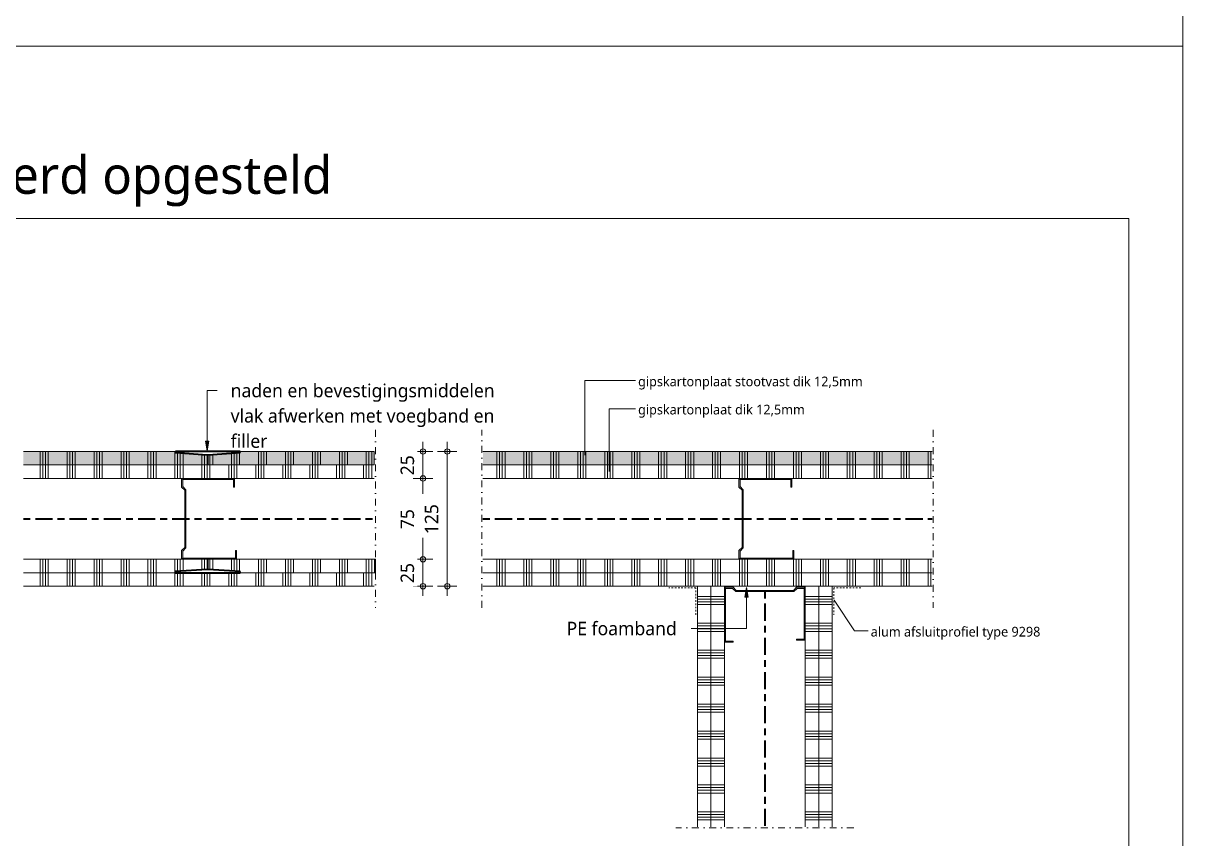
# Model space of a CAD drawing. Header units: millimetres. Extents: x -617 to 12931, y -7813 to -1363.
# Drawn here: x 2535 to 3611, y -3584 to -2827 of the extents above; entities that cross this region are included whole.
import ezdxf

# ---------------------------------------------------------------- set-up
doc = ezdxf.new("R2010")
doc.units = ezdxf.units.MM
for name, pattern in [('Center', [31.75, 6.35, -4.7625, 15.875, -4.7625]), ('Dash dot', [15.875, 6.35, -4.7625, 0, -4.7625]), ('Streep 1_5', [3, 1.5, -1.5])]:
    doc.linetypes.add(name, pattern=pattern)
for name, color, linetype, lineweight in [('A-ANNO-DIMS', 211, 'Continuous', 13), ('A-ANNO-DIMS-5', 211, 'Continuous', 13), ('A-ANNO-IDEN', 131, 'Continuous', 18), ('A-DETL', 90, 'Continuous', 13), ('A-DETL-CNTR', 5, 'Center', 35), ('A-DETL-GENF', 92, 'Continuous', 18), ('G-ANNO-TEXT', 231, 'Continuous', 13)]:
    doc.layers.add(name, color=color, linetype=linetype, lineweight=lineweight)
doc.styles.add('Segoe UI_2', font='segoeui.ttf', dxfattribs={"height": 9})
doc.styles.add('Segoe UI_3', font='segoeui.ttf', dxfattribs={"height": 12.5})
doc.styles.add('Segoe UI_6', font='segoeui.ttf', dxfattribs={"height": 35})
doc.dimstyles.new('2_5_mm', dxfattribs={"dimscale": 304.8, "dimtxt": 13.092049, "dimasz": 0.016404, "dimexe": 0.029528, "dimexo": 0.0625, "dimgap": 0.014764, "dimtad": 1, "dimdec": 0, "dimzin": 0, "dimdsep": 46, "dimtxsty": 'Segoe UI_3', "dimblk1": 'DOTBLANK', "dimblk2": 'DOTBLANK', "dimsah": 1, "dimcen": 0.09, "dimdle": 0.029528, "dimazin": 0, "dimtfac": 1, "dimtdec": 4, "dimtix": 1, "dimtmove": 0, "dimatfit": 3, "dimfxl": 0.029528, "dimfxlon": 1, "dimtvp": 1, "dimtfill": 1, "dimtolj": 1, "dimtzin": 0, "dimarcsym": 2})

# ---------------------------------------------------------------- blocks, each defined once
blk = doc.blocks.new('40  gipsplaat - D12_5-V98-22_1 Principedetails metalstud')
at = {"layer": 'A-DETL-GENF', "lineweight": 13}
h = blk.add_hatch(dxfattribs=at)
h.set_pattern_fill('FP_125', color=256, style=0, pattern_type=2)
h.set_pattern_definition([(90, (-2524.214, 3249.443), (-25, 1e-15), []), (90, (-2521.714, 3249.443), (-25, 1e-15), []), (90, (-2519.214, 3249.443), (-25, 1e-15), []), (90, (-2516.714, 3249.443), (-25, 1e-15), [])])
h.paths.add_polyline_path([(1, 0), (326.5, 0), (326.5, 12.5), (1, 12.5)])
at = {"layer": 'A-DETL-GENF'}
for p, q in [((171.5, 12.5), (1, 12.5)), ((172.5, 12.5), (171.5, 12.5)), ((172.5, 12.5), (171.5, 12.5)), ((326.4, 12.5), (172.5, 12.5)), ((326.5, 12.5), (326.4, 12.5)), ((326.5, 12.5), (326.4, 12.5)), ((1, 0), (148.7, 0)), ((1, 0), (148.7, 0)), ((148.7, 0), (187.7, 0)), ((187.7, 0), (195.7, 0)), ((195.7, 0), (326.5, 0)), ((195.7, 0), (326.5, 0))]:
    blk.add_line(p, q, dxfattribs=at)
blk = doc.blocks.new('40  gipsplaat - stootvast D12_5-V99-22_1 Principedetails metalstud')
at = {"layer": 'A-DETL-GENF'}
blk.add_hatch(color=256, dxfattribs=at).paths.add_polyline_path([(1, 0), (171.5, 0), (171.5, 9.5), (142, 11.5), (142, 12.5), (1, 12.5), (1, 9.5)])
at = {"layer": 'A-DETL-GENF', "lineweight": 13}
h = blk.add_hatch(dxfattribs=at)
h.set_pattern_fill('FP_126', color=256, style=0, pattern_type=2)
h.set_pattern_definition([(90, (-2524.214, 3236.943), (-25, 1e-15), []), (90, (-2521.714, 3236.943), (-25, 1e-15), []), (90, (-2519.214, 3236.943), (-25, 1e-15), []), (90, (-2516.714, 3236.943), (-25, 1e-15), [])])
h.paths.add_polyline_path([(1, 0), (171.5, 0), (171.5, 9.5), (142, 11.5), (142, 12.5), (1, 12.5), (1, 9.5)])
at = {"layer": 'A-DETL-GENF'}
for p, q in [((142, 12.5), (1, 12.5)), ((142, 12.5), (1, 12.5)), ((1, 0), (171.5, 0)), ((1, 0), (171.5, 0)), ((171.5, 0), (171.5, 9.5)), ((171.5, 0), (171.5, 9.5))]:
    blk.add_line(p, q, dxfattribs=at)
blk = doc.blocks.new('40  gipsplaat - D12_5-V100-22_1 Principedetails metalstud')
at = {"layer": 'A-DETL-GENF', "lineweight": 13}
h = blk.add_hatch(dxfattribs=at)
h.set_pattern_fill('FP_127', color=256, style=0, pattern_type=2)
h.set_pattern_definition([(90, (-2524.214, 3324.443), (-25, 1e-15), []), (90, (-2521.714, 3324.443), (-25, 1e-15), []), (90, (-2519.214, 3324.443), (-25, 1e-15), []), (90, (-2516.714, 3324.443), (-25, 1e-15), [])])
h.paths.add_polyline_path([(1, -12.5), (142, -12.5), (142, -11.5), (171.5, -9.5), (171.5, 0), (1, 0), (1, -9.5)])
at = {"layer": 'A-DETL-GENF'}
for p, q in [((148.75, 0), (1, 0)), ((148.75, 0), (1, 0)), ((171.5, 0), (148.75, 0)), ((171.5, -9.5), (171.5, 0)), ((171.5, -9.5), (171.5, 0)), ((1, -12.5), (142, -12.5)), ((142, -12.5), (171.5, -12.5))]:
    blk.add_line(p, q, dxfattribs=at)
blk = doc.blocks.new('40  gipsplaat - D12_5-V101-22_1 Principedetails metalstud')
at = {"layer": 'A-DETL-GENF', "lineweight": 13}
h = blk.add_hatch(dxfattribs=at)
h.set_pattern_fill('FP_128', color=256, style=0, pattern_type=2)
h.set_pattern_definition([(90, (-2524.214, 3336.943), (-25, 1e-15), []), (90, (-2521.714, 3336.943), (-25, 1e-15), []), (90, (-2519.214, 3336.943), (-25, 1e-15), []), (90, (-2516.714, 3336.943), (-25, 1e-15), [])])
h.paths.add_polyline_path([(1, -12.5), (326.5, -12.5), (326.5, 0), (1, 0)])
at = {"layer": 'A-DETL-GENF'}
for p, q in [((142, 0), (1, 0)), ((142, 0), (1, 0)), ((172.5, 0), (142, 0)), ((202, 0), (172.5, 0)), ((326.5, 0), (202, 0)), ((1, -12.5), (326.5, -12.5)), ((1, -12.5), (326.5, -12.5))]:
    blk.add_line(p, q, dxfattribs=at)
blk = doc.blocks.new('40  gipsplaat - D12_5-V110-22_1 Principedetails metalstud')
at = {"layer": 'A-DETL-GENF', "lineweight": 13}
h = blk.add_hatch(dxfattribs=at)
h.set_pattern_fill('FP_137', color=256, style=0, pattern_type=2)
h.set_pattern_definition([(90, (-2950.532, 3249.443), (-25, 1e-15), []), (90, (-2948.032, 3249.443), (-25, 1e-15), []), (90, (-2945.532, 3249.443), (-25, 1e-15), []), (90, (-2943.032, 3249.443), (-25, 1e-15), [])])
h.paths.add_polyline_path([(1, 0), (417.7, 0), (417.7, 12.5), (1, 12.5)])
at = {"layer": 'A-DETL-GENF'}
for p, q in [((417.7, 12.5), (1, 12.5)), ((1, 0), (239.4, 0)), ((1, 0), (239.4, 0)), ((239.4, 0), (278.4, 0)), ((278.4, 0), (286.4, 0)), ((286.4, 0), (417.7, 0)), ((286.4, 0), (417.7, 0))]:
    blk.add_line(p, q, dxfattribs=at)
blk = doc.blocks.new('40  gipsplaat - stootvast D12_5-V111-22_1 Principedetails metalstud')
at = {"layer": 'A-DETL-GENF'}
blk.add_hatch(color=256, dxfattribs=at).paths.add_polyline_path([(1, 0), (417.7, 0), (417.7, 12.5), (1, 12.5)])
at = {"layer": 'A-DETL-GENF', "lineweight": 13}
h = blk.add_hatch(dxfattribs=at)
h.set_pattern_fill('FP_138', color=256, style=0, pattern_type=2)
h.set_pattern_definition([(90, (-2950.532, 3236.943), (-25, 1e-15), []), (90, (-2948.032, 3236.943), (-25, 1e-15), []), (90, (-2945.532, 3236.943), (-25, 1e-15), []), (90, (-2943.032, 3236.943), (-25, 1e-15), [])])
h.paths.add_polyline_path([(1, 0), (417.7, 0), (417.7, 12.5), (1, 12.5)])
at = {"layer": 'A-DETL-GENF'}
for p, q in [((417.7, 12.5), (1, 12.5)), ((417.7, 12.5), (1, 12.5)), ((1, 0), (417.7, 0)), ((1, 0), (417.7, 0))]:
    blk.add_line(p, q, dxfattribs=at)
blk = doc.blocks.new('40  gipsplaat - D12_5-V112-22_1 Principedetails metalstud')
at = {"layer": 'A-DETL-GENF', "lineweight": 13}
h = blk.add_hatch(dxfattribs=at)
h.set_pattern_fill('FP_139', color=256, style=0, pattern_type=2)
h.set_pattern_definition([(90, (-2950.532, 3336.943), (-25, 1e-15), []), (90, (-2948.032, 3336.943), (-25, 1e-15), []), (90, (-2945.532, 3336.943), (-25, 1e-15), []), (90, (-2943.032, 3336.943), (-25, 1e-15), [])])
h.paths.add_polyline_path([(251.5, 0), (417.7, 0), (417.7, 12.5), (1, 12.5), (1, 0), (239.4, 0)])
at = {"layer": 'A-DETL-GENF'}
for p, q in [((239.4, 12.5), (1, 12.5)), ((239.4, 12.5), (1, 12.5)), ((278.4, 12.5), (239.4, 12.5)), ((288.4, 12.5), (278.4, 12.5)), ((417.7, 12.5), (288.4, 12.5)), ((417.7, 12.5), (288.4, 12.5)), ((1, 0), (417.7, 0))]:
    blk.add_line(p, q, dxfattribs=at)
blk = doc.blocks.new('40  gipsplaat - D12_5-V113-22_1 Principedetails metalstud')
at = {"layer": 'A-DETL-GENF', "lineweight": 13}
h = blk.add_hatch(dxfattribs=at)
h.set_pattern_fill('FP_140', color=256, style=0, pattern_type=2)
h.set_pattern_definition([(90, (-2950.532, 3349.443), (-25, 1e-15), []), (90, (-2948.032, 3349.443), (-25, 1e-15), []), (90, (-2945.532, 3349.443), (-25, 1e-15), []), (90, (-2943.032, 3349.443), (-25, 1e-15), [])])
h.paths.add_polyline_path([(1, 0), (417.7, 0), (417.7, 12.5), (1, 12.5)])
at = {"layer": 'A-DETL-GENF'}
for p, q in [((417.7, 12.5), (1, 12.5)), ((417.7, 12.5), (1, 12.5)), ((1, 0), (199.9, 0)), ((1, 0), (199.9, 0)), ((199.9, 0), (224.9, 0)), ((224.9, 0), (299.9, 0)), ((224.9, 0), (299.9, 0)), ((299.9, 0), (324.9, 0)), ((324.9, 0), (417.7, 0)), ((324.9, 0), (417.7, 0))]:
    blk.add_line(p, q, dxfattribs=at)
blk = doc.blocks.new('22 metalstud profiel - 75 mm vert-4394541-22_1 Principedetails metalstud')
at = {"layer": 'A-DETL-GENF'}
blk.add_hatch(color=256, dxfattribs=at).paths.add_polyline_path([(29.5, 0), (26.5, -3), (-26.5, -3), (-29.5, 0), (-36.5, 0), (-37.5, -1), (-37.5, -50), (-36.5, -51), (-29.5, -51), (-29.5, -50), (-36.5, -50), (-36.5, -1), (-29.9, -1), (-26.9, -4), (26.9, -4), (29.9, -1), (36.5, -1), (36.5, -48), (29.5, -48), (29.5, -49), (36.5, -49), (37.5, -48), (37.5, -1), (36.5, 0)])
for p, q in [((-36.5, 0), (-37.5, -1)), ((-29.5, 0), (-36.5, 0)), ((-26.5, -3), (-29.5, 0)), ((29.5, 0), (26.5, -3)), ((36.5, 0), (29.5, 0)), ((37.5, -1), (36.5, 0)), ((-37.5, -1), (-37.5, -50)), ((-36.5, -50), (-36.5, -1)), ((-36.5, -1), (-29.9, -1)), ((-29.9, -1), (-26.9, -4)), ((-26.9, -4), (26.9, -4)), ((26.5, -3), (-26.5, -3)), ((26.9, -4), (29.9, -1)), ((29.9, -1), (36.5, -1)), ((36.5, -1), (36.5, -48)), ((37.5, -48), (37.5, -1)), ((-37.5, -50), (-36.5, -51)), ((-29.5, -50), (-36.5, -50)), ((-36.5, -51), (-29.5, -51)), ((-29.5, -51), (-29.5, -50)), ((36.5, -48), (29.5, -48)), ((29.5, -48), (29.5, -49)), ((29.5, -49), (36.5, -49)), ((36.5, -49), (37.5, -48))]:
    blk.add_line(p, q, dxfattribs=at)
blk = doc.blocks.new('40  gipsplaat - D12_5-V114-22_1 Principedetails metalstud')
at = {"layer": 'A-DETL-GENF', "lineweight": 13}
h = blk.add_hatch(dxfattribs=at)
h.set_pattern_fill('FP_141', color=256, style=0, pattern_type=2)
h.set_pattern_definition([(270, (3583.67, 3272.964), (25, 1e-15), []), (270, (3586.17, 3272.964), (25, 1e-15), []), (270, (3588.67, 3272.964), (25, 1e-15), []), (270, (3591.17, 3272.964), (25, 1e-15), [])])
h.paths.add_polyline_path([(1, 2.2), (1, 0), (224.2, 0), (224.2, 12.5), (1, 12.5)])
at = {"layer": 'A-DETL-GENF'}
for p, q in [((175.2, 12.5), (1, 12.5)), ((175.2, 12.5), (1, 12.5)), ((183.2, 12.5), (175.2, 12.5)), ((222.2, 12.5), (183.2, 12.5)), ((224.2, 12.5), (222.2, 12.5)), ((224.2, 12.5), (222.2, 12.5)), ((224.2, 0), (224.2, 12.5)), ((224.2, 0), (224.2, 12.5)), ((1, 0), (224.2, 0))]:
    blk.add_line(p, q, dxfattribs=at)
blk = doc.blocks.new('40  gipsplaat - D12_5-V115-22_1 Principedetails metalstud')
at = {"layer": 'A-DETL-GENF', "lineweight": 13}
h = blk.add_hatch(dxfattribs=at)
h.set_pattern_fill('FP_142', color=256, style=0, pattern_type=2)
h.set_pattern_definition([(270, (3583.67, 3285.464), (25, 1e-15), []), (270, (3586.17, 3285.464), (25, 1e-15), []), (270, (3588.67, 3285.464), (25, 1e-15), []), (270, (3591.17, 3285.464), (25, 1e-15), [])])
h.paths.add_polyline_path([(1, 0), (224.2, 0), (224.2, 12.5), (1, 12.5)])
at = {"layer": 'A-DETL-GENF'}
for p, q in [((224.2, 12.5), (1, 12.5)), ((224.2, 12.5), (1, 12.5)), ((224.2, 0), (224.2, 12.5)), ((224.2, 0), (224.2, 12.5)), ((1, 0), (224.2, 0)), ((1, 0), (224.2, 0))]:
    blk.add_line(p, q, dxfattribs=at)
blk = doc.blocks.new('40  gipsplaat - D12_5-V116-22_1 Principedetails metalstud')
at = {"layer": 'A-DETL-GENF', "lineweight": 13}
h = blk.add_hatch(dxfattribs=at)
h.set_pattern_fill('FP_143', color=256, style=0, pattern_type=2)
h.set_pattern_definition([(270, (3583.67, 3172.964), (25, 1e-15), []), (270, (3586.17, 3172.964), (25, 1e-15), []), (270, (3588.67, 3172.964), (25, 1e-15), []), (270, (3591.17, 3172.964), (25, 1e-15), [])])
h.paths.add_polyline_path([(1, 0), (1, -12.5), (224.2, -12.5), (224.2, 0), (94.2, 0)])
at = {"layer": 'A-DETL-GENF'}
for p, q in [((224.2, 0), (1, 0)), ((224.2, -12.5), (224.2, 0)), ((224.2, -12.5), (224.2, 0)), ((1, -12.5), (173.2, -12.5)), ((1, -12.5), (173.2, -12.5)), ((173.2, -12.5), (183.2, -12.5)), ((183.2, -12.5), (222.2, -12.5)), ((222.2, -12.5), (224.2, -12.5)), ((222.2, -12.5), (224.2, -12.5))]:
    blk.add_line(p, q, dxfattribs=at)
blk = doc.blocks.new('40  gipsplaat - D12_5-V117-22_1 Principedetails metalstud')
at = {"layer": 'A-DETL-GENF', "lineweight": 13}
h = blk.add_hatch(dxfattribs=at)
h.set_pattern_fill('FP_144', color=256, style=0, pattern_type=2)
h.set_pattern_definition([(270, (3583.67, 3160.464), (25, 1e-15), []), (270, (3586.17, 3160.464), (25, 1e-15), []), (270, (3588.67, 3160.464), (25, 1e-15), []), (270, (3591.17, 3160.464), (25, 1e-15), [])])
h.paths.add_polyline_path([(1, 0), (1, -12.5), (224.2, -12.5), (224.2, 0), (94.2, 0)])
at = {"layer": 'A-DETL-GENF'}
for p, q in [((224.2, 0), (1, 0)), ((224.2, 0), (1, 0)), ((224.2, -12.5), (224.2, 0)), ((224.2, -12.5), (224.2, 0)), ((1, -12.5), (224.2, -12.5)), ((1, -12.5), (224.2, -12.5))]:
    blk.add_line(p, q, dxfattribs=at)
blk = doc.blocks.new('22 metalstud profiel - 75 mm vert-V10-22_1 Principedetails metalstud')
at = {"layer": 'A-DETL-GENF'}
blk.add_hatch(color=256, dxfattribs=at).paths.add_polyline_path([(-37.5, -50), (-36.5, -51), (-29.5, -51), (-29.5, -50), (-36.5, -50), (-36.5, -1), (-29.9, -1), (-26.9, -4), (26.9, -4), (29.9, -1), (36.5, -1), (36.5, -48), (29.5, -48), (29.5, -49), (36.5, -49), (37.5, -48), (37.5, -1), (36.5, 0), (29.5, 0), (26.5, -3), (-26.5, -3), (-29.5, 0), (-36.5, 0), (-37.5, -1), (-37.5, -24.8)])
for p, q in [((-36.5, 0), (-37.5, -1)), ((-29.5, 0), (-36.5, 0)), ((-26.5, -3), (-29.5, 0)), ((29.5, 0), (26.5, -3)), ((36.5, 0), (29.5, 0)), ((37.5, -1), (36.5, 0)), ((-37.5, -1), (-37.5, -24.8)), ((-36.5, -50), (-36.5, -1)), ((-36.5, -1), (-29.9, -1)), ((-29.9, -1), (-26.9, -4)), ((-26.9, -4), (26.9, -4)), ((26.5, -3), (-26.5, -3)), ((26.9, -4), (29.9, -1)), ((29.9, -1), (36.5, -1)), ((36.5, -1), (36.5, -48)), ((37.5, -48), (37.5, -1)), ((-37.5, -50), (-36.5, -51)), ((-29.5, -50), (-36.5, -50)), ((-36.5, -51), (-29.5, -51)), ((-29.5, -51), (-29.5, -50)), ((36.5, -48), (29.5, -48)), ((29.5, -48), (29.5, -49)), ((29.5, -49), (36.5, -49)), ((36.5, -49), (37.5, -48))]:
    blk.add_line(p, q, dxfattribs=at)
blk = doc.blocks.new('00 afbreeklijn 1 s l - Type 1-2338396-22_1 Principedetails metalstud')
at = {"layer": 'A-DETL-GENF', "linetype": 'Dash dot'}
for p, q in [((12.5, 0), (-20, 0)), ((145, 0), (25, 0))]:
    blk.add_line(p, q, dxfattribs=at)
blk = doc.blocks.new('00 afbreeklijn 1 s l - Type 1-V18-22_1 Principedetails metalstud')
at = {"layer": 'A-DETL-GENF', "linetype": 'Dash dot'}
blk.add_line((145, 0), (-20, 0), dxfattribs=at)
blk = doc.blocks.new('40  gipsplaat - stootvast D12_5-V130-22_1 Principedetails metalstud')
at = {"layer": 'A-DETL-GENF'}
blk.add_hatch(color=256, dxfattribs=at).paths.add_polyline_path([(153.9, 0), (153.9, 12.5), (29.5, 12.5), (29.5, 11.5), (0, 9.5), (0, 0), (93.9, 0)])
at = {"layer": 'A-DETL-GENF', "lineweight": 13}
h = blk.add_hatch(dxfattribs=at)
h.set_pattern_fill('FP_157', color=256, style=0, pattern_type=2)
h.set_pattern_definition([(90, (-2696.714, 3236.943), (-25, 1e-15), []), (90, (-2694.214, 3236.943), (-25, 1e-15), []), (90, (-2691.714, 3236.943), (-25, 1e-15), []), (90, (-2689.214, 3236.943), (-25, 1e-15), [])])
h.paths.add_polyline_path([(153.9, 0), (153.9, 12.5), (29.5, 12.5), (29.5, 11.5), (0, 9.5), (0, 0), (93.9, 0)])
at = {"layer": 'A-DETL-GENF'}
for p, q in [((153.9, 12.5), (29.5, 12.5)), ((153.9, 12.5), (29.5, 12.5)), ((153.9, 0), (153.9, 12.5)), ((153.9, 0), (153.9, 12.5)), ((0, 9.5), (0, 0)), ((0, 9.5), (0, 0)), ((0, 0), (153.9, 0)), ((0, 0), (153.9, 0))]:
    blk.add_line(p, q, dxfattribs=at)
blk = doc.blocks.new('40  gipsplaat - D12_5-V131-22_1 Principedetails metalstud')
at = {"layer": 'A-DETL-GENF', "lineweight": 13}
h = blk.add_hatch(dxfattribs=at)
h.set_pattern_fill('FP_158', color=256, style=0, pattern_type=2)
h.set_pattern_definition([(90, (-2696.714, 3336.943), (-25, 1e-15), []), (90, (-2694.214, 3336.943), (-25, 1e-15), []), (90, (-2691.714, 3336.943), (-25, 1e-15), []), (90, (-2689.214, 3336.943), (-25, 1e-15), [])])
h.paths.add_polyline_path([(29.5, 0), (155, 0), (155, 12.5), (0, 12.5), (0, 3), (29.5, 1)])
at = {"layer": 'A-DETL-GENF'}
for p, q in [((155, 12.5), (0, 12.5)), ((0, 12.5), (0, 3)), ((155, 12.5), (0, 12.5)), ((0, 12.5), (0, 3)), ((155, 0), (155, 12.5)), ((155, 0), (155, 12.5)), ((29.5, 0), (155, 0)), ((29.5, 0), (155, 0))]:
    blk.add_line(p, q, dxfattribs=at)
blk = doc.blocks.new('42 voegband - 42 DI voegband s e-2057820-22_1 Principedetails metalstud')
at = {"layer": 'A-DETL-GENF', "linetype": 'Streep 1_5'}
for p, q in [((-1.5, -1.5), (-26.5, -1.5)), ((-1.5, -26.5), (-1.5, -1.5))]:
    blk.add_line(p, q, dxfattribs=at)
blk = doc.blocks.new('DIMBLOCK59-22_1 Principedetails metalstud')
at = {"layer": 'A-ANNO-DIMS-5'}
for p, q in [((2905.9, -3215.4), (2905.9, -3249.4)), ((2905.9, -3224.4), (2896.9, -3224.4)), ((2905.9, -3224.4), (2914.9, -3224.4)), ((2905.9, -3249.4), (2896.9, -3249.4)), ((2905.9, -3249.4), (2914.9, -3249.4))]:
    blk.add_line(p, q, dxfattribs=at)
for centre in [(2905.9, -3224.4), (2905.9, -3249.4)]:
    blk.add_circle(centre, 2.5, dxfattribs=at)
at = {"layer": 'A-ANNO-DIMS-5', "color": 0, "insert": (2885.1, -3246.5), "char_height": 12.5, "width": 22.852, "attachment_point": 1, "rotation": 90, "line_spacing_factor": 1.142579, "style": 'Segoe UI_3', "bg_fill": 3, "box_fill_scale": 1.25, "bg_fill_color": 9, "bg_fill_true_color": 13158600, "bg_fill_transparency": 0}
blk.add_mtext('25', dxfattribs=at)
blk = doc.blocks.new('_DotBlank')
at = {"color": 0, "linetype": 'ByBlock', "lineweight": -2}
blk.add_line((-0.5, 0), (-1, 0), dxfattribs=at)
blk.add_circle((0, 0), 0.5, dxfattribs=at)
blk = doc.blocks.new('DIMBLOCK60-22_1 Principedetails metalstud')
at = {"layer": 'A-ANNO-DIMS-5'}
for p, q in [((2905.9, -3249.4), (2896.9, -3249.4)), ((2905.9, -3249.4), (2905.9, -3324.4)), ((2905.9, -3249.4), (2914.9, -3249.4)), ((2905.9, -3324.4), (2896.9, -3324.4)), ((2905.9, -3324.4), (2914.9, -3324.4))]:
    blk.add_line(p, q, dxfattribs=at)
for centre in [(2905.9, -3249.4), (2905.9, -3324.4)]:
    blk.add_circle(centre, 2.5, dxfattribs=at)
at = {"layer": 'A-ANNO-DIMS-5', "color": 0, "insert": (2885.1, -3296.5), "char_height": 12.5, "width": 22.852, "attachment_point": 1, "rotation": 90, "line_spacing_factor": 1.142579, "style": 'Segoe UI_3', "bg_fill": 3, "box_fill_scale": 1.25, "bg_fill_color": 9, "bg_fill_true_color": 13158600, "bg_fill_transparency": 0}
blk.add_mtext('75', dxfattribs=at)
blk = doc.blocks.new('DIMBLOCK61-22_1 Principedetails metalstud')
at = {"layer": 'A-ANNO-DIMS-5'}
for p, q in [((2905.9, -3324.4), (2896.9, -3324.4)), ((2905.9, -3324.4), (2905.9, -3358.4)), ((2905.9, -3324.4), (2914.9, -3324.4)), ((2905.9, -3349.4), (2896.9, -3349.4)), ((2905.9, -3349.4), (2914.9, -3349.4))]:
    blk.add_line(p, q, dxfattribs=at)
for centre in [(2905.9, -3324.4), (2905.9, -3349.4)]:
    blk.add_circle(centre, 2.5, dxfattribs=at)
at = {"layer": 'A-ANNO-DIMS-5', "color": 0, "insert": (2885.1, -3346.5), "char_height": 12.5, "width": 22.852, "attachment_point": 1, "rotation": 90, "line_spacing_factor": 1.142579, "style": 'Segoe UI_3', "bg_fill": 3, "box_fill_scale": 1.25, "bg_fill_color": 9, "bg_fill_true_color": 13158600, "bg_fill_transparency": 0}
blk.add_mtext('25', dxfattribs=at)
blk = doc.blocks.new('DIMBLOCK62-22_1 Principedetails metalstud')
at = {"layer": 'A-ANNO-DIMS-5'}
for p, q in [((2928.4, -3215.4), (2928.4, -3358.4)), ((2928.4, -3224.4), (2919.4, -3224.4)), ((2928.4, -3224.4), (2937.4, -3224.4)), ((2928.4, -3349.4), (2919.4, -3349.4)), ((2928.4, -3349.4), (2937.4, -3349.4))]:
    blk.add_line(p, q, dxfattribs=at)
for centre in [(2928.4, -3224.4), (2928.4, -3349.4)]:
    blk.add_circle(centre, 2.5, dxfattribs=at)
at = {"layer": 'A-ANNO-DIMS-5', "color": 0, "insert": (2907.6, -3301.2), "char_height": 12.5, "width": 34.277, "attachment_point": 1, "rotation": 90, "line_spacing_factor": 1.142579, "style": 'Segoe UI_3', "bg_fill": 3, "box_fill_scale": 1.25, "bg_fill_color": 9, "bg_fill_true_color": 13158600, "bg_fill_transparency": 0}
blk.add_mtext('125', dxfattribs=at)

msp = doc.modelspace()

# ---------------------------------------------------------------- hatches: boundary and pattern name
at = {"layer": 'G-ANNO-TEXT'}
for points in [[(2705.7, -3223.9), (2707.3, -3214.9), (2704.1, -3214.9)], [(3206, -3350.5), (3204.4, -3359.5), (3207.6, -3359.5)]]:
    msp.add_hatch(color=7, dxfattribs=at).paths.add_polyline_path(points)

# ---------------------------------------------------------------- linework, layer by layer
at = {"layer": 'A-ANNO-IDEN'}
for p, q in [((3056.1, -3158.6), (3105.4, -3158.6)), ((3056.1, -3227.8), (3056.1, -3158.6)), ((3078.5, -3184.7), (3105.4, -3184.7)), ((3078.5, -3242.9), (3078.5, -3184.7)), ((3287.3, -3362.5), (3306.2, -3390.8)), ((3306.2, -3390.8), (3321.2, -3390.8))]:
    msp.add_line(p, q, dxfattribs=at)
at = {"layer": 'A-DETL', "lineweight": 18}
for p, q in [((3610.7, -1363.2), (3610.7, -4333.2)), ((-589.3, -2848.2), (3610.7, -2848.2)), ((1560.7, -3008.2), (3560.7, -3008.2)), ((3560.7, -3008.2), (3560.7, -4283.2))]:
    msp.add_line(p, q, dxfattribs=at)
at = {"layer": 'A-DETL', "lineweight": 35}
for p, q in [((2736.2, -3224.4), (2676.2, -3224.4)), ((2676.2, -3224.4), (2676.2, -3225.4)), ((2676.2, -3225.4), (2705.7, -3227.4)), ((2706.7, -3227.4), (2736.2, -3225.4)), ((2736.2, -3225.4), (2736.2, -3224.4)), ((2705.7, -3227.4), (2706.7, -3227.4)), ((2705.7, -3333.9), (2676.2, -3335.9)), ((2706.7, -3333.9), (2705.7, -3333.9)), ((2736.2, -3335.9), (2706.7, -3333.9)), ((2676.2, -3335.9), (2676.2, -3336.9)), ((2676.2, -3336.9), (2736.2, -3336.9)), ((2736.2, -3336.9), (2736.2, -3335.9))]:
    msp.add_line(p, q, dxfattribs=at)
at = {"layer": 'A-DETL-CNTR'}
for p, q in [((2535.2, -3286.9), (2860.7, -3286.9)), ((2961.5, -3286.9), (3378.2, -3286.9)), ((3223, -3354.4), (3223, -3572.7))]:
    msp.add_line(p, q, dxfattribs=at)
at = {"layer": 'G-ANNO-TEXT', "color": 250}
for p, q in [((2705.7, -3167.8), (2715, -3167.8)), ((2705.7, -3223.9), (2705.7, -3167.8)), ((2707.3, -3214.9), (2704.1, -3214.9)), ((2704.1, -3214.9), (2705.7, -3223.9)), ((2705.7, -3223.9), (2707.3, -3214.9)), ((3206, -3350.5), (3204.4, -3359.5)), ((3207.6, -3359.5), (3206, -3350.5)), ((3206, -3350.5), (3206, -3388.6)), ((3204.4, -3359.5), (3207.6, -3359.5)), ((3155.1, -3388.6), (3154.7, -3388.6)), ((3206, -3388.6), (3155.1, -3388.6))]:
    msp.add_line(p, q, dxfattribs=at)

# ---------------------------------------------------------------- block references
at = {"layer": 'A-DETL-GENF', "linetype": 'Dash dot'}
for name, p, rotation in [('00 afbreeklijn 1 s l - Type 1-2338396-22_1 Principedetails metalstud', (2861.7, -3349.4), 89.99999999999991), ('00 afbreeklijn 1 s l - Type 1-V18-22_1 Principedetails metalstud', (2960.5, -3224.4), 269.9999999999999), ('00 afbreeklijn 1 s l - Type 1-V18-22_1 Principedetails metalstud', (3379.2, -3349.4), 89.99999999999989)]:
    msp.add_blockref(name, p, dxfattribs=dict(at, rotation=rotation))
at = {"layer": 'A-DETL-GENF'}
for name, p in [('40  gipsplaat - stootvast D12_5-V99-22_1 Principedetails metalstud', (2534.2, -3236.9)), ('40  gipsplaat - stootvast D12_5-V130-22_1 Principedetails metalstud', (2706.7, -3236.9)), ('40  gipsplaat - stootvast D12_5-V111-22_1 Principedetails metalstud', (2960.5, -3236.9)), ('40  gipsplaat - D12_5-V98-22_1 Principedetails metalstud', (2534.2, -3249.4)), ('40  gipsplaat - D12_5-V110-22_1 Principedetails metalstud', (2960.5, -3249.4)), ('40  gipsplaat - D12_5-V100-22_1 Principedetails metalstud', (2534.2, -3324.4)), ('40  gipsplaat - D12_5-V131-22_1 Principedetails metalstud', (2706.7, -3336.9)), ('40  gipsplaat - D12_5-V112-22_1 Principedetails metalstud', (2960.5, -3336.9)), ('40  gipsplaat - D12_5-V101-22_1 Principedetails metalstud', (2534.2, -3336.9)), ('40  gipsplaat - D12_5-V113-22_1 Principedetails metalstud', (2960.5, -3349.4)), ('22 metalstud profiel - 75 mm vert-4394541-22_1 Principedetails metalstud', (3223, -3350.4))]:
    msp.add_blockref(name, p, dxfattribs=at)
for name, p, rotation in [('22 metalstud profiel - 75 mm vert-V10-22_1 Principedetails metalstud', (2682, -3286.9), 89.99999999999991), ('22 metalstud profiel - 75 mm vert-4394541-22_1 Principedetails metalstud', (3199, -3286.9), 89.99999999999991), ('40  gipsplaat - D12_5-V117-22_1 Principedetails metalstud', (3160.5, -3573.7), 90.00000000000014), ('40  gipsplaat - D12_5-V116-22_1 Principedetails metalstud', (3173, -3573.7), 90.00000000000014), ('40  gipsplaat - D12_5-V114-22_1 Principedetails metalstud', (3273, -3573.7), 89.99999999999984), ('40  gipsplaat - D12_5-V115-22_1 Principedetails metalstud', (3285.5, -3573.7), 89.99999999999984)]:
    msp.add_blockref(name, p, dxfattribs=dict(at, rotation=rotation))
at = {"layer": 'A-DETL-GENF', "linetype": 'Streep 1_5'}
msp.add_blockref('42 voegband - 42 DI voegband s e-2057820-22_1 Principedetails metalstud', (3160.5, -3349.4), dxfattribs=at)
at = {"layer": 'A-DETL-GENF', "linetype": 'Streep 1_5', "rotation": 89.99999999999955}
msp.add_blockref('42 voegband - 42 DI voegband s e-2057820-22_1 Principedetails metalstud', (3285.5, -3349.4), dxfattribs=at)
at = {"layer": 'A-DETL-GENF', "linetype": 'Dash dot'}
msp.add_blockref('00 afbreeklijn 1 s l - Type 1-V18-22_1 Principedetails metalstud', (3160.5, -3573.7), dxfattribs=at)

# ---------------------------------------------------------------- texts
at = {"layer": 'G-ANNO-TEXT', "color": 7, "attachment_point": 1}
for s, insert, char_height, width, style in [('gipskartonwand 125mm geïsoleerd opgesteld', (1836.1, -2950.3), 35, 1232.995, 'Segoe UI_6'), ('naden en bevestigingsmiddelen ', (2727.5, -3161.6), 12.5, 305.042, 'Segoe UI_3'), ('vlak afwerken met voegband en ', (2727.5, -3185), 12.5, 305.042, 'Segoe UI_3'), ('filler', (2727.5, -3208.5), 12.5, 40.886, 'Segoe UI_3'), ('PE foamband', (3039.1, -3382.4), 12.5, 125.063, 'Segoe UI_3')]:
    msp.add_mtext(s, dxfattribs=dict(at, insert=insert, char_height=char_height, width=width, style=style))

# ---------------------------------------------------------------- dimensions: what is measured, and where the dimension line sits
at = {"layer": 'A-ANNO-DIMS'}
dim = msp.add_linear_dim(base=(2905.9, -3249.4), p1=(2896.9, -3224.4), p2=(2896.9, -3249.4), angle=90, dimstyle='2_5_mm', override={"dimpost": '<>', "dimfxl": 25}, dxfattribs=at)
dim.commit()
dim.dimension.update_dxf_attribs({"geometry": 'DIMBLOCK59-22_1 Principedetails metalstud', "text_midpoint": (2895, -3236.9)})

# ---------------------------------------------------------------- next in the draw order: texts
at = {"layer": 'A-ANNO-IDEN', "lineweight": 13, "char_height": 9, "attachment_point": 1, "style": 'Segoe UI_2', "bg_fill": 3, "box_fill_scale": 1.25, "bg_fill_color": 9, "bg_fill_true_color": 13158600, "bg_fill_transparency": 0}
for s, insert, width in [('gipskartonplaat stootvast dik 12,5mm', (3105.4, -3154.9), 267.764), ('gipskartonplaat dik 12,5mm', (3105.4, -3181), 198.818), ('alum afsluitprofiel type 9298', (3321.2, -3387.1), 203.629)]:
    msp.add_mtext(s, dxfattribs=dict(at, insert=insert, width=width))

# ---------------------------------------------------------------- next in the draw order: dimensions: what is measured, and where the dimension line sits
at = {"layer": 'A-ANNO-DIMS'}
dim = msp.add_linear_dim(base=(2905.9, -3324.4), p1=(2896.9, -3249.4), p2=(2896.9, -3324.4), angle=90, dimstyle='2_5_mm', override={"dimpost": '<>', "dimfxl": 75}, dxfattribs=at)
dim.commit()
dim.dimension.update_dxf_attribs({"geometry": 'DIMBLOCK60-22_1 Principedetails metalstud', "text_midpoint": (2895.1, -3286.9)})

# ---------------------------------------------------------------- next in the draw order: dimensions: what is measured, and where the dimension line sits
dim = msp.add_linear_dim(base=(2905.9, -3349.4), p1=(2896.9, -3324.4), p2=(2896.9, -3349.4), angle=90, dimstyle='2_5_mm', override={"dimpost": '<>', "dimfxl": 25}, dxfattribs=at)
dim.commit()
dim.dimension.update_dxf_attribs({"geometry": 'DIMBLOCK61-22_1 Principedetails metalstud', "text_midpoint": (2895, -3336.9)})

# ---------------------------------------------------------------- next in the draw order: dimensions: what is measured, and where the dimension line sits
dim = msp.add_linear_dim(base=(2928.4, -3349.4), p1=(2919.4, -3224.4), p2=(2919.4, -3349.4), angle=90, dimstyle='2_5_mm', override={"dimpost": '<>', "dimfxl": 125}, dxfattribs=at)
dim.commit()
dim.dimension.update_dxf_attribs({"geometry": 'DIMBLOCK62-22_1 Principedetails metalstud', "text_midpoint": (2917.4, -3286.9)})

doc.saveas('drawing.dxf')
